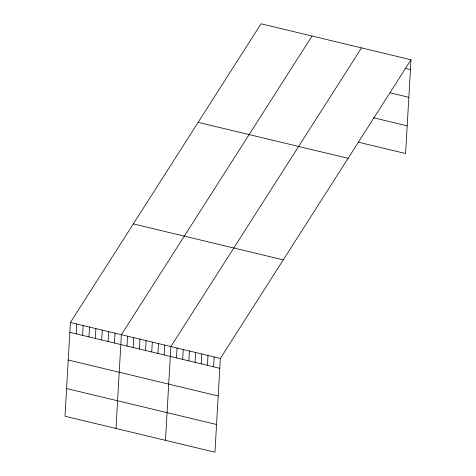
<?xml version="1.0" encoding="UTF-8"?>
<svg xmlns="http://www.w3.org/2000/svg" width="476" height="476" viewBox="0 0 476 476"><rect width="100%" height="100%" fill="white"/><g stroke="black" fill="none" stroke-linecap="round" stroke-linejoin="round"><path stroke-width="0.71" d="M70.4 322.472L64.992 416.238L214.95 452.2L220.358 358.434L411.008 59.762L261.05 23.8L70.4 322.472L220.358 358.434M76.202 333.854L76.773 323.995M82.574 335.384L83.145 325.524M88.953 336.913L89.518 327.054M95.325 338.442L95.89 328.583M101.697 339.971L102.263 330.112M108.07 341.5L108.641 331.641M114.442 343.023L115.014 333.17M115.977 428.465L121.386 334.699L312.036 36.027M127.003 346.04L127.568 336.181M133.191 347.522L133.756 337.662M139.373 349.003L139.944 339.15M145.561 350.491L146.126 340.632M151.749 351.972L152.314 342.113M157.931 353.454L158.502 343.601M164.119 354.941L164.684 345.082M165.464 440.33L170.872 346.564L361.522 47.898M176.489 357.904L177.06 348.051M182.677 359.392L183.242 349.533M188.859 360.873L189.43 351.014M195.047 362.355L195.618 352.502M201.235 363.842L201.8 353.983M207.417 365.324L207.988 355.465M213.605 366.806L214.17 356.946M411.008 59.762L405.6 153.528L358.178 142.157M404.939 68.3L410.437 69.621M390.284 92.862L408.842 97.312M373.517 117.762L407.2 125.843M198.135 122.362L348.093 158.324M133.316 223.91L283.274 259.872M69.829 332.325L219.793 368.293M68.235 360.017L218.192 395.978M66.586 388.547L216.55 424.509"/></g></svg>
